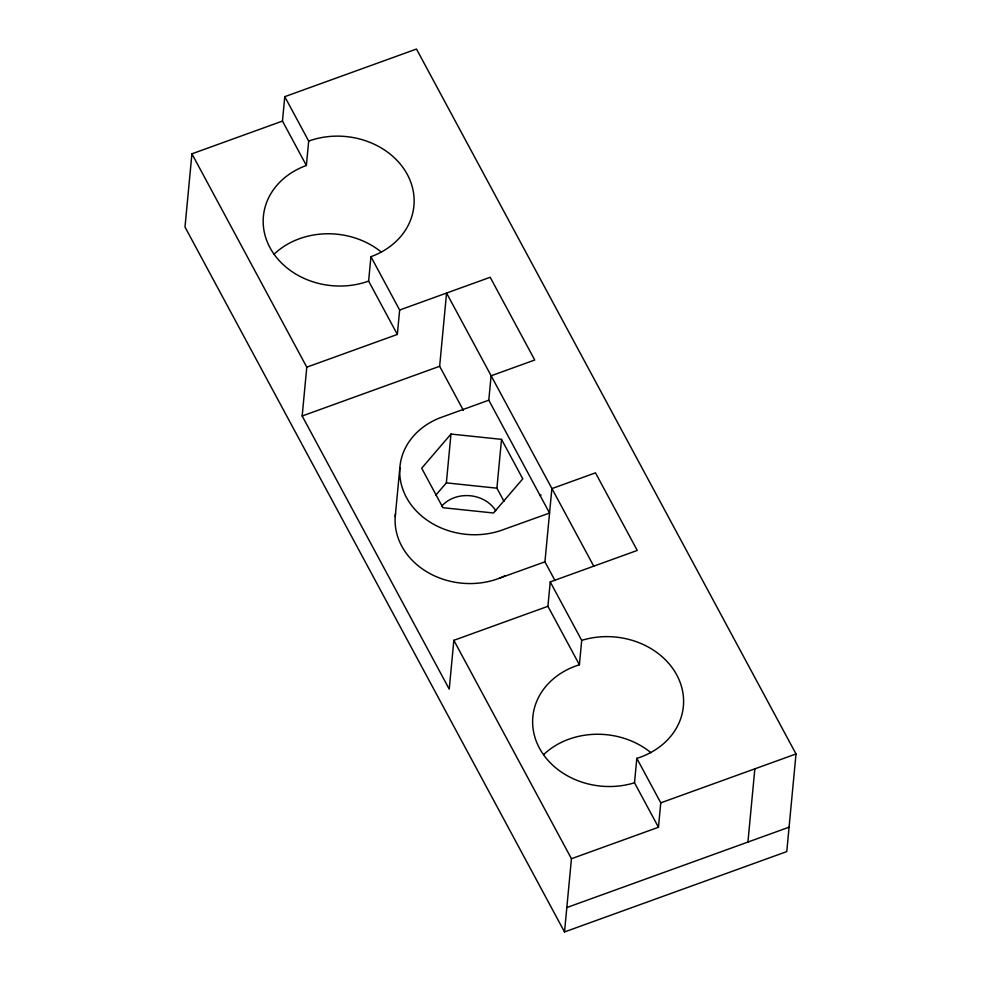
<?xml version="1.0" encoding="UTF-8"?>
<svg xmlns="http://www.w3.org/2000/svg" width="981" height="981" viewBox="0 0 981 981"><rect width="100%" height="100%" fill="white"/><g stroke="black" fill="none" stroke-linecap="round" stroke-linejoin="round"><path stroke-width="1.47" d="M282.467 121.08L191.92 153.821L184.992 227.04L564.516 931.95L786.774 851.594L796.008 753.96L416.484 49.05L284.772 96.665L282.467 121.08L306.379 165.482A74.421 62.625 5.4 0 0 269.996 247.69A74.421 62.625 5.4 0 0 368.623 281.093L397.342 334.435L306.783 367.176L302.173 415.993L449.237 689.14L453.847 640.323L547.925 606.307L550.231 581.905L637.258 550.439L595.479 472.854L551.862 488.624L544.933 561.843L555.013 580.58M306.379 165.482L308.684 141.08L284.772 96.665M368.623 281.093L370.928 256.691A74.421 62.625 5.4 0 0 407.311 174.471A74.421 62.625 5.4 0 0 308.684 141.08M397.342 334.435L399.647 310.021L370.928 256.691M395.233 516.57L399.856 467.753M463.351 410.316L439.647 366.281L446.563 293.061L593.75 566.172M435.613 495.405L446.355 482.873L450.978 434.056L501.524 439.365L522.775 478.838L493.48 513.002L442.934 507.704L421.683 468.231L450.978 434.056M488.796 400.199L439.929 417.869A72.606 61.104 5.4 0 0 407.299 498.998A72.606 61.104 5.4 0 0 504.516 529.2L549.544 513.038L488.796 400.199L491.101 375.797L534.731 360.015L490.193 277.28L399.647 310.021M503.989 501.34L496.913 488.182L501.524 439.365M564.516 931.95L571.445 858.731L658.459 827.265L634.511 782.777A74.421 62.625 5.4 0 1 537.919 745.131A74.421 62.625 5.4 0 1 579.403 664.775L581.708 640.372L550.231 581.905M634.511 782.777L636.816 758.362A74.421 62.625 5.4 0 0 678.3 678.018A74.421 62.625 5.4 0 0 581.708 640.372M658.459 827.265L660.777 802.85L636.816 758.362M747.927 842.066L754.843 768.834M540.347 495.945L540.972 494.89M302.173 415.993L439.647 366.281M660.777 802.85L796.008 753.96M566.822 907.548L789.08 827.179M499.905 578.017L544.933 561.843M446.355 482.873L496.913 488.182M547.925 606.307L579.403 664.775M191.92 153.821L306.783 367.176M453.847 640.323L571.445 858.731M273.834 254.447A74.421 62.625 5.4 0 1 381.033 251.847M543.707 754.536A74.421 62.625 5.4 0 1 650.943 752.697M441.708 506.196A31.772 26.732 5.4 0 1 495.699 510.66M505.423 575.589A72.606 61.104 5.4 0 1 428.734 572.929A72.606 61.104 5.4 0 1 395.527 513.688"/></g></svg>
